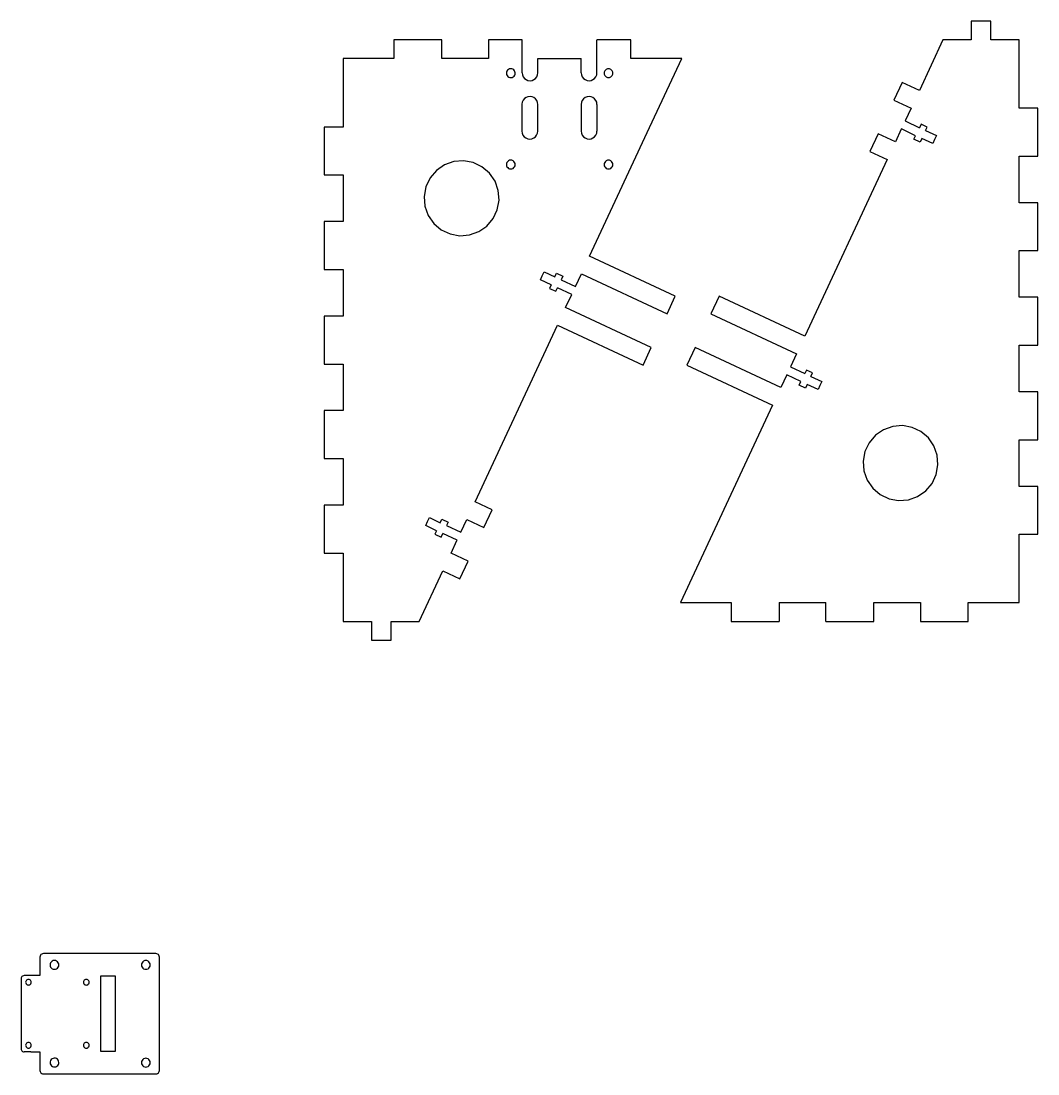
# Model space of a CAD drawing. Header units: metres. Extents: x -1012 to 1988, y -1326 to 674.
# Drawn here: x -236.8 to 85.9, y -114.7 to 219.5 of the extents above; entities that cross this region are included whole.
import ezdxf

# ---------------------------------------------------------------- set-up
doc = ezdxf.new("R2010")
doc.units = ezdxf.units.M

msp = doc.modelspace()

# ---------------------------------------------------------------- linework, layer by layer
at = {"layer": 'Group#1'}
for p, q in [((-103.33, 213.52), (-118.53, 213.52)), ((-118.53, 213.52), (-118.53, 207.52)), ((-103.33, 207.52), (-103.33, 213.52)), ((-77.83, 213.52), (-88.53, 213.52)), ((-88.53, 213.52), (-88.53, 207.52)), ((-77.83, 203.02), (-77.83, 213.52)), ((-54.1, 203.02), (-54.1, 213.52)), ((-54.1, 213.52), (-54.03, 213.52)), ((-43.33, 213.52), (-54.03, 213.52)), ((-43.33, 207.52), (-43.33, 213.52)), ((-118.53, 207.52), (-134.63, 207.52)), ((-134.63, 207.52), (-134.63, 185.82)), ((-88.53, 207.52), (-103.33, 207.52)), ((-72.83, 207.52), (-59.1, 207.52)), ((-72.83, 203.02), (-72.83, 207.52)), ((-59.1, 203.02), (-59.1, 207.52)), ((-27.2, 207.52), (-43.33, 207.52)), ((-38.12, 184.11), (-27.2, 207.52)), ((-82.47, 203.85), (-82.68, 203.55)), ((-82.19, 204.09), (-82.47, 203.85)), ((-81.87, 204.25), (-82.19, 204.09)), ((-81.51, 204.32), (-81.87, 204.25)), ((-81.14, 204.29), (-81.51, 204.32)), ((-80.8, 204.17), (-81.14, 204.29)), ((-80.5, 203.96), (-80.8, 204.17)), ((-80.26, 203.69), (-80.5, 203.96)), ((-51.42, 203.91), (-51.64, 203.62)), ((-51.13, 204.13), (-51.42, 203.91)), ((-50.79, 204.27), (-51.13, 204.13)), ((-50.43, 204.32), (-50.79, 204.27)), ((-50.07, 204.27), (-50.43, 204.32)), ((-49.73, 204.13), (-50.07, 204.27)), ((-49.44, 203.91), (-49.73, 204.13)), ((-49.22, 203.62), (-49.44, 203.91)), ((-82.8, 203.21), (-82.83, 202.85)), ((-82.83, 202.85), (-82.76, 202.49)), ((-82.68, 203.55), (-82.8, 203.21)), ((-82.76, 202.49), (-82.6, 202.16)), ((-82.6, 202.16), (-82.36, 201.88)), ((-82.36, 201.88), (-82.06, 201.67)), ((-82.06, 201.67), (-81.72, 201.55)), ((-81.72, 201.55), (-81.35, 201.53)), ((-81.35, 201.53), (-81, 201.59)), ((-81, 201.59), (-80.67, 201.75)), ((-80.67, 201.75), (-80.39, 201.99)), ((-80.39, 201.99), (-80.18, 202.29)), ((-80.1, 203.36), (-80.26, 203.69)), ((-80.18, 202.29), (-80.06, 202.63)), ((-80.03, 203), (-80.1, 203.36)), ((-80.06, 202.63), (-80.03, 203)), ((-77.83, 203.02), (-77.75, 202.37)), ((-77.75, 202.37), (-77.5, 201.77)), ((-77.5, 201.77), (-77.1, 201.25)), ((-77.1, 201.25), (-76.58, 200.86)), ((-76.58, 200.86), (-75.98, 200.61)), ((-75.98, 200.61), (-75.33, 200.52)), ((-75.33, 200.52), (-74.68, 200.61)), ((-74.68, 200.61), (-74.08, 200.86)), ((-74.08, 200.86), (-73.56, 201.25)), ((-73.56, 201.25), (-73.17, 201.77)), ((-73.17, 201.77), (-72.92, 202.37)), ((-72.92, 202.37), (-72.83, 203.02)), ((-59.1, 203.02), (-59.01, 202.37)), ((-59.01, 202.37), (-58.76, 201.77)), ((-58.76, 201.77), (-58.36, 201.25)), ((-58.36, 201.25), (-57.85, 200.86)), ((-57.85, 200.86), (-57.24, 200.61)), ((-57.24, 200.61), (-56.6, 200.52)), ((-56.6, 200.52), (-55.95, 200.61)), ((-55.95, 200.61), (-55.35, 200.86)), ((-55.35, 200.86), (-54.83, 201.25)), ((-54.83, 201.25), (-54.43, 201.77)), ((-54.43, 201.77), (-54.18, 202.37)), ((-54.18, 202.37), (-54.1, 203.02)), ((-51.78, 203.28), (-51.83, 202.92)), ((-51.83, 202.92), (-51.78, 202.56)), ((-51.64, 203.62), (-51.78, 203.28)), ((-51.78, 202.56), (-51.64, 202.22)), ((-51.64, 202.22), (-51.42, 201.93)), ((-51.42, 201.93), (-51.13, 201.71)), ((-51.13, 201.71), (-50.79, 201.57)), ((-50.79, 201.57), (-50.43, 201.52)), ((-50.43, 201.52), (-50.07, 201.57)), ((-50.07, 201.57), (-49.73, 201.71)), ((-49.73, 201.71), (-49.44, 201.93)), ((-49.44, 201.93), (-49.22, 202.22)), ((-49.08, 203.28), (-49.22, 203.62)), ((-49.22, 202.22), (-49.08, 202.56)), ((-49.03, 202.92), (-49.08, 203.28)), ((-49.08, 202.56), (-49.03, 202.92)), ((-77.53, 194.33), (-77.79, 193.73)), ((-77.12, 194.84), (-77.53, 194.33)), ((-76.59, 195.22), (-77.12, 194.84)), ((-75.98, 195.45), (-76.59, 195.22)), ((-75.33, 195.52), (-75.98, 195.45)), ((-74.69, 195.42), (-75.33, 195.52)), ((-74.09, 195.15), (-74.69, 195.42)), ((-73.58, 194.74), (-74.09, 195.15)), ((-73.2, 194.22), (-73.58, 194.74)), ((-72.96, 193.61), (-73.2, 194.22)), ((-58.76, 194.27), (-59.01, 193.67)), ((-58.36, 194.79), (-58.76, 194.27)), ((-57.85, 195.19), (-58.36, 194.79)), ((-57.24, 195.44), (-57.85, 195.19)), ((-56.6, 195.52), (-57.24, 195.44)), ((-55.95, 195.44), (-56.6, 195.52)), ((-55.35, 195.19), (-55.95, 195.44)), ((-54.83, 194.79), (-55.35, 195.19)), ((-54.43, 194.27), (-54.83, 194.79)), ((-54.18, 193.67), (-54.43, 194.27)), ((-77.89, 193.09), (-77.9, 184.51)), ((-77.79, 193.73), (-77.89, 193.09)), ((-72.9, 192.96), (-72.96, 193.61)), ((-72.9, 184.51), (-72.9, 192.96)), ((-59.01, 193.67), (-59.1, 193.02)), ((-59.1, 193.02), (-59.1, 184.51)), ((-54.1, 193.02), (-54.18, 193.67)), ((-54.1, 193.02), (-54.1, 184.51)), ((-134.63, 185.82), (-140.63, 185.82)), ((-140.63, 185.82), (-140.63, 170.62)), ((-77.9, 184.51), (-77.81, 183.87)), ((-77.81, 183.87), (-77.56, 183.26)), ((-73.23, 183.26), (-72.98, 183.87)), ((-72.98, 183.87), (-72.9, 184.51)), ((-59.1, 184.51), (-59.01, 183.87)), ((-59.01, 183.87), (-58.76, 183.26)), ((-54.43, 183.26), (-54.18, 183.87)), ((-54.18, 183.87), (-54.1, 184.51)), ((-48.26, 162.35), (-38.12, 184.11)), ((-77.56, 183.26), (-77.16, 182.75)), ((-77.16, 182.75), (-76.65, 182.35)), ((-76.65, 182.35), (-76.04, 182.1)), ((-76.04, 182.1), (-75.4, 182.01)), ((-75.4, 182.01), (-74.75, 182.1)), ((-74.75, 182.1), (-74.15, 182.35)), ((-74.15, 182.35), (-73.63, 182.75)), ((-73.63, 182.75), (-73.23, 183.26)), ((-58.76, 183.26), (-58.36, 182.75)), ((-58.36, 182.75), (-57.85, 182.35)), ((-57.85, 182.35), (-57.24, 182.1)), ((-57.24, 182.1), (-56.6, 182.01)), ((-56.6, 182.01), (-55.95, 182.1)), ((-55.95, 182.1), (-55.35, 182.35)), ((-55.35, 182.35), (-54.83, 182.75)), ((-54.83, 182.75), (-54.43, 183.26)), ((-102.46, 173.81), (-105.01, 172.05)), ((-99.53, 174.85), (-102.46, 173.81)), ((-96.43, 175.11), (-99.53, 174.85)), ((-93.38, 174.55), (-96.43, 175.11)), ((-90.57, 173.22), (-93.38, 174.55)), ((-82.78, 174.28), (-82.83, 173.92)), ((-82.83, 173.92), (-82.78, 173.56)), ((-82.64, 174.62), (-82.78, 174.28)), ((-82.42, 174.91), (-82.64, 174.62)), ((-82.13, 175.13), (-82.42, 174.91)), ((-81.79, 175.27), (-82.13, 175.13)), ((-81.43, 175.32), (-81.79, 175.27)), ((-81.07, 175.27), (-81.43, 175.32)), ((-80.73, 175.13), (-81.07, 175.27)), ((-80.44, 174.91), (-80.73, 175.13)), ((-80.22, 174.62), (-80.44, 174.91)), ((-80.08, 174.28), (-80.22, 174.62)), ((-80.03, 173.92), (-80.08, 174.28)), ((-80.08, 173.56), (-80.03, 173.92)), ((-51.78, 174.28), (-51.83, 173.92)), ((-51.83, 173.92), (-51.78, 173.56)), ((-51.64, 174.62), (-51.78, 174.28)), ((-51.42, 174.91), (-51.64, 174.62)), ((-51.13, 175.13), (-51.42, 174.91)), ((-50.79, 175.27), (-51.13, 175.13)), ((-50.43, 175.32), (-50.79, 175.27)), ((-50.07, 175.27), (-50.43, 175.32)), ((-49.73, 175.13), (-50.07, 175.27)), ((-49.44, 174.91), (-49.73, 175.13)), ((-49.22, 174.62), (-49.44, 174.91)), ((-49.08, 174.28), (-49.22, 174.62)), ((-49.03, 173.92), (-49.08, 174.28)), ((-49.08, 173.56), (-49.03, 173.92)), ((-140.63, 170.62), (-134.63, 170.62)), ((-134.63, 170.62), (-134.63, 155.82)), ((-105.01, 172.05), (-107.02, 169.68)), ((-88.21, 171.2), (-90.57, 173.22)), ((-86.44, 168.65), (-88.21, 171.2)), ((-82.78, 173.56), (-82.64, 173.22)), ((-82.64, 173.22), (-82.42, 172.93)), ((-82.42, 172.93), (-82.13, 172.71)), ((-82.13, 172.71), (-81.79, 172.57)), ((-81.79, 172.57), (-81.43, 172.52)), ((-81.43, 172.52), (-81.07, 172.57)), ((-81.07, 172.57), (-80.73, 172.71)), ((-80.73, 172.71), (-80.44, 172.93)), ((-80.44, 172.93), (-80.22, 173.22)), ((-80.22, 173.22), (-80.08, 173.56)), ((-51.78, 173.56), (-51.64, 173.22)), ((-51.64, 173.22), (-51.42, 172.93)), ((-51.42, 172.93), (-51.13, 172.71)), ((-51.13, 172.71), (-50.79, 172.57)), ((-50.79, 172.57), (-50.43, 172.52)), ((-50.43, 172.52), (-50.07, 172.57)), ((-50.07, 172.57), (-49.73, 172.71)), ((-49.73, 172.71), (-49.44, 172.93)), ((-49.44, 172.93), (-49.22, 173.22)), ((-49.22, 173.22), (-49.08, 173.56)), ((-107.02, 169.68), (-108.36, 166.87)), ((-85.4, 165.72), (-86.44, 168.65)), ((-108.36, 166.87), (-108.91, 163.82)), ((-108.91, 163.82), (-108.66, 160.72)), ((-85.15, 162.63), (-85.4, 165.72)), ((-108.66, 160.72), (-107.62, 157.8)), ((-85.71, 159.57), (-85.15, 162.63)), ((-56.42, 144.86), (-48.26, 162.35)), ((-107.62, 157.8), (-105.85, 155.24)), ((-87.04, 156.76), (-85.71, 159.57)), ((-134.63, 155.82), (-140.63, 155.82)), ((-140.63, 155.82), (-140.63, 140.62)), ((-105.85, 155.24), (-103.49, 153.23)), ((-91.6, 152.63), (-89.05, 154.4)), ((-89.05, 154.4), (-87.04, 156.76)), ((-103.49, 153.23), (-100.68, 151.9)), ((-100.68, 151.9), (-97.63, 151.34)), ((-97.63, 151.34), (-94.53, 151.59)), ((-94.53, 151.59), (-91.6, 152.63)), ((-29.23, 132.18), (-56.42, 144.86)), ((-140.63, 140.62), (-134.63, 140.62)), ((-134.63, 140.62), (-134.63, 125.82)), ((-72.05, 137.37), (-71.46, 138.63)), ((-68.61, 135.76), (-72.05, 137.37)), ((-71.46, 138.63), (-70.87, 139.9)), ((-70.87, 139.9), (-67.43, 138.3)), ((-67.43, 138.3), (-66.9, 139.43)), ((-66.9, 139.43), (-64.9, 138.5)), ((-64.9, 138.5), (-65.43, 137.37)), ((-65.43, 137.37), (-60.9, 135.25)), ((-60.9, 135.25), (-59.04, 139.24)), ((-59.04, 139.24), (-31.85, 126.56)), ((-68.61, 135.76), (-69.14, 134.63)), ((-69.14, 134.63), (-67.14, 133.7)), ((-67.14, 133.7), (-66.62, 134.83)), ((-62.08, 132.72), (-66.62, 134.83)), ((-64.03, 128.55), (-62.08, 132.72)), ((-31.85, 126.56), (-29.23, 132.18)), ((-36.84, 115.87), (-64.03, 128.55)), ((-134.63, 125.82), (-140.63, 125.82)), ((-140.63, 125.82), (-140.63, 110.62)), ((-92.77, 66.92), (-66.65, 122.93)), ((-66.65, 122.93), (-39.46, 110.25)), ((-39.46, 110.25), (-36.84, 115.87)), ((-140.63, 110.62), (-134.63, 110.62)), ((-134.63, 110.62), (-134.63, 95.82)), ((-134.63, 95.82), (-140.63, 95.82)), ((-140.63, 95.82), (-140.63, 80.62)), ((-140.63, 80.62), (-134.63, 80.62)), ((-134.63, 80.62), (-134.63, 65.82)), ((-87.33, 64.38), (-92.77, 66.92)), ((-134.63, 65.82), (-140.63, 65.82)), ((-140.63, 65.82), (-140.63, 50.62)), ((-89.95, 58.76), (-87.33, 64.38)), ((-108.44, 59.33), (-107.85, 60.6)), ((-107.85, 60.6), (-107.26, 61.87)), ((-107.26, 61.87), (-103.82, 60.26)), ((-103.82, 60.26), (-103.29, 61.39)), ((-103.29, 61.39), (-101.29, 60.46)), ((-101.29, 60.46), (-101.82, 59.33)), ((-97.25, 57.31), (-95.39, 61.3)), ((-95.39, 61.3), (-89.95, 58.76)), ((-105, 57.72), (-108.44, 59.33)), ((-105, 57.72), (-105.53, 56.59)), ((-101.82, 59.33), (-97.29, 57.22)), ((-97.25, 57.31), (-97.29, 57.22)), ((-105.53, 56.59), (-103.53, 55.66)), ((-103.53, 55.66), (-103.01, 56.79)), ((-98.47, 54.68), (-103.01, 56.79)), ((-100.38, 50.6), (-98.52, 54.59)), ((-98.47, 54.68), (-98.52, 54.59)), ((-140.63, 50.62), (-134.63, 50.62)), ((-134.63, 50.62), (-134.63, 28.96)), ((-94.94, 48.07), (-100.38, 50.6)), ((-97.56, 42.45), (-94.94, 48.07)), ((-110.47, 28.96), (-103, 44.98)), ((-103, 44.98), (-97.56, 42.45)), ((-134.63, 28.96), (-125.63, 28.96)), ((-125.63, 28.96), (-125.63, 22.96)), ((-119.43, 22.96), (-119.43, 28.96)), ((-119.43, 28.96), (-110.47, 28.96)), ((-125.63, 22.96), (-119.43, 22.96))]:
    msp.add_line(p, q, dxfattribs=at)
at = {"layer": 'Group#2'}
for p, q in [((64.65, 219.45), (64.65, 213.45)), ((70.85, 219.45), (64.65, 219.45)), ((70.85, 213.45), (70.85, 219.45)), ((55.69, 213.45), (48.22, 197.43)), ((64.65, 213.45), (55.69, 213.45)), ((79.85, 213.45), (70.85, 213.45)), ((79.85, 191.79), (79.85, 213.45)), ((42.78, 199.97), (40.16, 194.35)), ((48.22, 197.43), (42.78, 199.97)), ((40.16, 194.35), (45.6, 191.81)), ((45.6, 191.81), (43.74, 187.83)), ((85.85, 191.79), (79.85, 191.79)), ((85.85, 176.59), (85.85, 191.79)), ((43.69, 187.74), (43.74, 187.83)), ((43.69, 187.74), (48.23, 185.62)), ((42.47, 185.11), (40.61, 181.12)), ((42.47, 185.11), (42.51, 185.2)), ((47.04, 183.08), (42.51, 185.2)), ((48.75, 186.75), (48.23, 185.62)), ((50.75, 185.83), (48.75, 186.75)), ((50.22, 184.69), (50.75, 185.83)), ((50.22, 184.69), (53.66, 183.09)), ((35.17, 183.65), (32.55, 178.04)), ((40.61, 181.12), (35.17, 183.65)), ((46.51, 181.95), (47.04, 183.08)), ((48.51, 181.02), (46.51, 181.95)), ((49.04, 182.15), (48.51, 181.02)), ((52.48, 180.55), (49.04, 182.15)), ((53.07, 181.82), (52.48, 180.55)), ((53.66, 183.09), (53.07, 181.82)), ((32.55, 178.04), (37.99, 175.5)), ((37.99, 175.5), (11.87, 119.49)), ((79.85, 176.59), (85.85, 176.59)), ((79.85, 161.79), (79.85, 176.59)), ((85.85, 161.79), (79.85, 161.79)), ((85.85, 146.59), (85.85, 161.79)), ((79.85, 146.59), (85.85, 146.59)), ((79.85, 131.79), (79.85, 146.59)), ((-15.32, 132.17), (-17.94, 126.55)), ((11.87, 119.49), (-15.32, 132.17)), ((85.85, 131.79), (79.85, 131.79)), ((85.85, 116.59), (85.85, 131.79)), ((-17.94, 126.55), (9.25, 113.87)), ((-22.93, 115.85), (-25.55, 110.23)), ((4.26, 103.17), (-22.93, 115.85)), ((9.25, 113.87), (7.3, 109.7)), ((79.85, 116.59), (85.85, 116.59)), ((79.85, 101.79), (79.85, 116.59)), ((-25.55, 110.23), (1.64, 97.55)), ((6.12, 107.16), (4.26, 103.17)), ((10.65, 105.05), (6.12, 107.16)), ((7.3, 109.7), (11.84, 107.59)), ((12.36, 108.72), (11.84, 107.59)), ((14.36, 107.79), (12.36, 108.72)), ((13.83, 106.66), (14.36, 107.79)), ((10.12, 103.91), (10.65, 105.05)), ((12.12, 102.99), (10.12, 103.91)), ((12.65, 104.12), (12.12, 102.99)), ((16.09, 102.51), (12.65, 104.12)), ((13.83, 106.66), (17.27, 105.05)), ((16.68, 103.78), (16.09, 102.51)), ((17.27, 105.05), (16.68, 103.78)), ((85.85, 101.79), (79.85, 101.79)), ((85.85, 86.59), (85.85, 101.79)), ((1.64, 97.55), (-6.52, 80.06)), ((39.75, 90.83), (36.82, 89.78)), ((42.85, 91.08), (39.75, 90.83)), ((45.9, 90.52), (42.85, 91.08)), ((48.71, 89.19), (45.9, 90.52)), ((34.27, 88.02), (32.26, 85.65)), ((36.82, 89.78), (34.27, 88.02)), ((51.07, 87.18), (48.71, 89.19)), ((52.84, 84.62), (51.07, 87.18)), ((32.26, 85.65), (30.92, 82.84)), ((53.88, 81.69), (52.84, 84.62)), ((79.85, 86.59), (85.85, 86.59)), ((79.85, 71.79), (79.85, 86.59)), ((30.92, 82.84), (30.37, 79.79)), ((54.13, 78.6), (53.88, 81.69)), ((-6.52, 80.06), (-16.66, 58.31)), ((30.37, 79.79), (30.62, 76.69)), ((53.58, 75.54), (54.13, 78.6)), ((30.62, 76.69), (31.66, 73.77)), ((31.66, 73.77), (33.43, 71.21)), ((52.24, 72.74), (53.58, 75.54)), ((33.43, 71.21), (35.79, 69.2)), ((47.68, 68.6), (50.23, 70.37)), ((50.23, 70.37), (52.24, 72.74)), ((85.85, 71.79), (79.85, 71.79)), ((85.85, 56.59), (85.85, 71.79)), ((35.79, 69.2), (38.6, 67.87)), ((38.6, 67.87), (41.65, 67.31)), ((41.65, 67.31), (44.75, 67.56)), ((44.75, 67.56), (47.68, 68.6)), ((-16.66, 58.31), (-27.58, 34.89)), ((79.85, 56.59), (85.85, 56.59)), ((79.85, 34.89), (79.85, 56.59)), ((-27.58, 34.89), (-11.45, 34.89)), ((-11.45, 34.89), (-11.45, 28.89)), ((3.75, 34.89), (18.55, 34.89)), ((3.75, 34.89), (3.75, 28.89)), ((18.55, 28.89), (18.55, 34.89)), ((33.75, 34.89), (48.55, 34.89)), ((33.75, 28.89), (33.75, 34.89)), ((48.55, 34.89), (48.55, 28.89)), ((63.75, 34.89), (79.85, 34.89)), ((63.75, 28.89), (63.75, 34.89)), ((-11.45, 28.89), (3.75, 28.89)), ((18.55, 28.89), (33.75, 28.89)), ((48.55, 28.89), (63.75, 28.89))]:
    msp.add_line(p, q, dxfattribs=at)
at = {"layer": 'Group#3'}
for p, q in [((-230.52, -76.79, 0.2), (-230.69, -77.02, 0.2)), ((-230.29, -76.61, 0.2), (-230.52, -76.79, 0.2)), ((-230.02, -76.5, 0.2), (-230.29, -76.61, 0.2)), ((-229.75, -76.47, 0.2), (-230.02, -76.5, 0.2)), ((-194.03, -76.47, 0.2), (-229.75, -76.47, 0.2)), ((-193.75, -76.5, 0.2), (-194.03, -76.47, 0.2)), ((-193.49, -76.61, 0.2), (-193.75, -76.5, 0.2)), ((-193.26, -76.79, 0.2), (-193.49, -76.61, 0.2)), ((-193.09, -77.02, 0.2), (-193.26, -76.79, 0.2)), ((-230.8, -77.28, 0.2), (-230.84, -77.56, 0.2)), ((-230.84, -77.56, 0.2), (-230.84, -83.47, 0.2)), ((-230.69, -77.02, 0.2), (-230.8, -77.28, 0.2)), ((-227.59, -79.71, 0.2), (-227.64, -80.07, 0.2)), ((-227.64, -80.07, 0.2), (-227.59, -80.43, 0.2)), ((-227.45, -79.37, 0.2), (-227.59, -79.71, 0.2)), ((-227.23, -79.08, 0.2), (-227.45, -79.37, 0.2)), ((-226.94, -78.86, 0.2), (-227.23, -79.08, 0.2)), ((-226.6, -78.72, 0.2), (-226.94, -78.86, 0.2)), ((-226.24, -78.67, 0.2), (-226.6, -78.72, 0.2)), ((-225.88, -78.72, 0.2), (-226.24, -78.67, 0.2)), ((-225.54, -78.86, 0.2), (-225.88, -78.72, 0.2)), ((-225.25, -79.08, 0.2), (-225.54, -78.86, 0.2)), ((-225.03, -79.37, 0.2), (-225.25, -79.08, 0.2)), ((-224.89, -79.71, 0.2), (-225.03, -79.37, 0.2)), ((-224.84, -80.07, 0.2), (-224.89, -79.71, 0.2)), ((-224.89, -80.43, 0.2), (-224.84, -80.07, 0.2)), ((-198.59, -79.71, 0.2), (-198.64, -80.07, 0.2)), ((-198.64, -80.07, 0.2), (-198.59, -80.43, 0.2)), ((-198.45, -79.37, 0.2), (-198.59, -79.71, 0.2)), ((-198.23, -79.08, 0.2), (-198.45, -79.37, 0.2)), ((-197.94, -78.86, 0.2), (-198.23, -79.08, 0.2)), ((-197.6, -78.72, 0.2), (-197.94, -78.86, 0.2)), ((-197.24, -78.67, 0.2), (-197.6, -78.72, 0.2)), ((-196.88, -78.72, 0.2), (-197.24, -78.67, 0.2)), ((-196.54, -78.86, 0.2), (-196.88, -78.72, 0.2)), ((-196.25, -79.08, 0.2), (-196.54, -78.86, 0.2)), ((-196.03, -79.37, 0.2), (-196.25, -79.08, 0.2)), ((-195.89, -79.71, 0.2), (-196.03, -79.37, 0.2)), ((-195.84, -80.07, 0.2), (-195.89, -79.71, 0.2)), ((-195.89, -80.43, 0.2), (-195.84, -80.07, 0.2)), ((-192.98, -77.28, 0.2), (-193.09, -77.02, 0.2)), ((-192.94, -77.56, 0.2), (-192.98, -77.28, 0.2)), ((-192.94, -113.57, 0.2), (-192.94, -77.56, 0.2)), ((-236.1, -83.5, 0.2), (-236.34, -83.6, 0.2)), ((-235.84, -83.47, 0.2), (-236.1, -83.5, 0.2)), ((-233.75, -83.47, 0.2), (-235.84, -83.47, 0.2)), ((-230.84, -83.47, 0.2), (-233.75, -83.47, 0.2)), ((-227.59, -80.43, 0.2), (-227.45, -80.77, 0.2)), ((-227.45, -80.77, 0.2), (-227.23, -81.06, 0.2)), ((-227.23, -81.06, 0.2), (-226.94, -81.28, 0.2)), ((-226.94, -81.28, 0.2), (-226.6, -81.42, 0.2)), ((-226.6, -81.42, 0.2), (-226.24, -81.47, 0.2)), ((-226.24, -81.47, 0.2), (-225.88, -81.42, 0.2)), ((-225.88, -81.42, 0.2), (-225.54, -81.28, 0.2)), ((-225.54, -81.28, 0.2), (-225.25, -81.06, 0.2)), ((-225.25, -81.06, 0.2), (-225.03, -80.77, 0.2)), ((-225.03, -80.77, 0.2), (-224.89, -80.43, 0.2)), ((-198.59, -80.43, 0.2), (-198.45, -80.77, 0.2)), ((-198.45, -80.77, 0.2), (-198.23, -81.06, 0.2)), ((-198.23, -81.06, 0.2), (-197.94, -81.28, 0.2)), ((-197.94, -81.28, 0.2), (-197.6, -81.42, 0.2)), ((-197.6, -81.42, 0.2), (-197.24, -81.47, 0.2)), ((-197.24, -81.47, 0.2), (-196.88, -81.42, 0.2)), ((-196.88, -81.42, 0.2), (-196.54, -81.28, 0.2)), ((-196.54, -81.28, 0.2), (-196.25, -81.06, 0.2)), ((-196.25, -81.06, 0.2), (-196.03, -80.77, 0.2)), ((-196.03, -80.77, 0.2), (-195.89, -80.43, 0.2)), ((-236.81, -84.21, 0.2), (-236.84, -84.47, 0.2)), ((-236.84, -84.47, 0.2), (-236.84, -84.56, 0.2)), ((-236.84, -84.56, 0.2), (-236.84, -106.57, 0.2)), ((-236.71, -83.97, 0.2), (-236.81, -84.21, 0.2)), ((-236.55, -83.76, 0.2), (-236.71, -83.97, 0.2)), ((-236.34, -83.6, 0.2), (-236.55, -83.76, 0.2)), ((-235.36, -85.34, 0.2), (-235.39, -85.57, 0.2)), ((-235.39, -85.57, 0.2), (-235.36, -85.8, 0.2)), ((-235.27, -85.12, 0.2), (-235.36, -85.34, 0.2)), ((-235.36, -85.8, 0.2), (-235.27, -86.02, 0.2)), ((-235.12, -84.93, 0.2), (-235.27, -85.12, 0.2)), ((-235.27, -86.02, 0.2), (-235.12, -86.2, 0.2)), ((-234.94, -84.79, 0.2), (-235.12, -84.93, 0.2)), ((-235.12, -86.2, 0.2), (-234.94, -86.35, 0.2)), ((-234.72, -84.7, 0.2), (-234.94, -84.79, 0.2)), ((-234.94, -86.35, 0.2), (-234.72, -86.44, 0.2)), ((-234.49, -84.67, 0.2), (-234.72, -84.7, 0.2)), ((-234.72, -86.44, 0.2), (-234.49, -86.47, 0.2)), ((-234.26, -84.7, 0.2), (-234.49, -84.67, 0.2)), ((-234.49, -86.47, 0.2), (-234.26, -86.44, 0.2)), ((-234.04, -84.79, 0.2), (-234.26, -84.7, 0.2)), ((-234.26, -86.44, 0.2), (-234.04, -86.35, 0.2)), ((-233.85, -84.93, 0.2), (-234.04, -84.79, 0.2)), ((-234.04, -86.35, 0.2), (-233.85, -86.2, 0.2)), ((-233.71, -85.12, 0.2), (-233.85, -84.93, 0.2)), ((-233.85, -86.2, 0.2), (-233.71, -86.02, 0.2)), ((-233.62, -85.34, 0.2), (-233.71, -85.12, 0.2)), ((-233.71, -86.02, 0.2), (-233.62, -85.8, 0.2)), ((-233.59, -85.57, 0.2), (-233.62, -85.34, 0.2)), ((-233.62, -85.8, 0.2), (-233.59, -85.57, 0.2)), ((-217.01, -85.34, 0.2), (-217.04, -85.57, 0.2)), ((-217.04, -85.57, 0.2), (-217.01, -85.8, 0.2)), ((-216.92, -85.12, 0.2), (-217.01, -85.34, 0.2)), ((-217.01, -85.8, 0.2), (-216.92, -86.02, 0.2)), ((-216.77, -84.93, 0.2), (-216.92, -85.12, 0.2)), ((-216.92, -86.02, 0.2), (-216.77, -86.2, 0.2)), ((-216.59, -84.79, 0.2), (-216.77, -84.93, 0.2)), ((-216.77, -86.2, 0.2), (-216.59, -86.35, 0.2)), ((-216.37, -84.7, 0.2), (-216.59, -84.79, 0.2)), ((-216.59, -86.35, 0.2), (-216.37, -86.44, 0.2)), ((-216.14, -84.67, 0.2), (-216.37, -84.7, 0.2)), ((-216.37, -86.44, 0.2), (-216.14, -86.47, 0.2)), ((-215.91, -84.7, 0.2), (-216.14, -84.67, 0.2)), ((-216.14, -86.47, 0.2), (-215.91, -86.44, 0.2)), ((-215.69, -84.79, 0.2), (-215.91, -84.7, 0.2)), ((-215.91, -86.44, 0.2), (-215.69, -86.35, 0.2)), ((-215.5, -84.93, 0.2), (-215.69, -84.79, 0.2)), ((-215.69, -86.35, 0.2), (-215.5, -86.2, 0.2)), ((-215.36, -85.12, 0.2), (-215.5, -84.93, 0.2)), ((-215.5, -86.2, 0.2), (-215.36, -86.02, 0.2)), ((-215.27, -85.34, 0.2), (-215.36, -85.12, 0.2)), ((-215.36, -86.02, 0.2), (-215.27, -85.8, 0.2)), ((-215.24, -85.57, 0.2), (-215.27, -85.34, 0.2)), ((-215.27, -85.8, 0.2), (-215.24, -85.57, 0.2)), ((-206.84, -83.67, 0.2), (-211.64, -83.67, 0.2)), ((-211.64, -83.67, 0.2), (-211.64, -107.47, 0.2)), ((-206.84, -107.47, 0.2), (-206.84, -83.67, 0.2)), ((-236.84, -106.57, 0.2), (-236.84, -106.67, 0.2)), ((-236.84, -106.67, 0.2), (-236.81, -106.93, 0.2)), ((-235.36, -105.34, 0.2), (-235.39, -105.57, 0.2)), ((-235.39, -105.57, 0.2), (-235.36, -105.8, 0.2)), ((-235.27, -105.12, 0.2), (-235.36, -105.34, 0.2)), ((-235.36, -105.8, 0.2), (-235.27, -106.02, 0.2)), ((-235.12, -104.93, 0.2), (-235.27, -105.12, 0.2)), ((-235.27, -106.02, 0.2), (-235.12, -106.2, 0.2)), ((-234.94, -104.79, 0.2), (-235.12, -104.93, 0.2)), ((-235.12, -106.2, 0.2), (-234.94, -106.35, 0.2)), ((-234.72, -104.7, 0.2), (-234.94, -104.79, 0.2)), ((-234.94, -106.35, 0.2), (-234.72, -106.44, 0.2)), ((-234.49, -104.67, 0.2), (-234.72, -104.7, 0.2)), ((-234.72, -106.44, 0.2), (-234.49, -106.47, 0.2)), ((-234.26, -104.7, 0.2), (-234.49, -104.67, 0.2)), ((-234.49, -106.47, 0.2), (-234.26, -106.44, 0.2)), ((-234.04, -104.79, 0.2), (-234.26, -104.7, 0.2)), ((-234.26, -106.44, 0.2), (-234.04, -106.35, 0.2)), ((-233.85, -104.93, 0.2), (-234.04, -104.79, 0.2)), ((-234.04, -106.35, 0.2), (-233.85, -106.2, 0.2)), ((-233.71, -105.12, 0.2), (-233.85, -104.93, 0.2)), ((-233.85, -106.2, 0.2), (-233.71, -106.02, 0.2)), ((-233.62, -105.34, 0.2), (-233.71, -105.12, 0.2)), ((-233.71, -106.02, 0.2), (-233.62, -105.8, 0.2)), ((-233.59, -105.57, 0.2), (-233.62, -105.34, 0.2)), ((-233.62, -105.8, 0.2), (-233.59, -105.57, 0.2)), ((-217.01, -105.34, 0.2), (-217.04, -105.57, 0.2)), ((-217.04, -105.57, 0.2), (-217.01, -105.8, 0.2)), ((-216.92, -105.12, 0.2), (-217.01, -105.34, 0.2)), ((-217.01, -105.8, 0.2), (-216.92, -106.02, 0.2)), ((-216.77, -104.93, 0.2), (-216.92, -105.12, 0.2)), ((-216.92, -106.02, 0.2), (-216.77, -106.2, 0.2)), ((-216.59, -104.79, 0.2), (-216.77, -104.93, 0.2)), ((-216.77, -106.2, 0.2), (-216.59, -106.35, 0.2)), ((-216.37, -104.7, 0.2), (-216.59, -104.79, 0.2)), ((-216.59, -106.35, 0.2), (-216.37, -106.44, 0.2)), ((-216.14, -104.67, 0.2), (-216.37, -104.7, 0.2)), ((-216.37, -106.44, 0.2), (-216.14, -106.47, 0.2)), ((-215.91, -104.7, 0.2), (-216.14, -104.67, 0.2)), ((-216.14, -106.47, 0.2), (-215.91, -106.44, 0.2)), ((-215.69, -104.79, 0.2), (-215.91, -104.7, 0.2)), ((-215.91, -106.44, 0.2), (-215.69, -106.35, 0.2)), ((-215.5, -104.93, 0.2), (-215.69, -104.79, 0.2)), ((-215.69, -106.35, 0.2), (-215.5, -106.2, 0.2)), ((-215.36, -105.12, 0.2), (-215.5, -104.93, 0.2)), ((-215.5, -106.2, 0.2), (-215.36, -106.02, 0.2)), ((-215.27, -105.34, 0.2), (-215.36, -105.12, 0.2)), ((-215.36, -106.02, 0.2), (-215.27, -105.8, 0.2)), ((-215.24, -105.57, 0.2), (-215.27, -105.34, 0.2)), ((-215.27, -105.8, 0.2), (-215.24, -105.57, 0.2)), ((-236.81, -106.93, 0.2), (-236.71, -107.17, 0.2)), ((-236.71, -107.17, 0.2), (-236.55, -107.37, 0.2)), ((-236.55, -107.37, 0.2), (-236.34, -107.53, 0.2)), ((-236.34, -107.53, 0.2), (-236.1, -107.63, 0.2)), ((-236.1, -107.63, 0.2), (-235.84, -107.67, 0.2)), ((-233.75, -107.67, 0.2), (-235.84, -107.67, 0.2)), ((-233.75, -107.67, 0.2), (-230.84, -107.67, 0.2)), ((-230.84, -107.67, 0.2), (-230.84, -113.57, 0.2)), ((-227.28, -110.13, 0.2), (-227.49, -110.44, 0.2)), ((-227, -109.9, 0.2), (-227.28, -110.13, 0.2)), ((-226.67, -109.74, 0.2), (-227, -109.9, 0.2)), ((-226.32, -109.67, 0.2), (-226.67, -109.74, 0.2)), ((-225.95, -109.7, 0.2), (-226.32, -109.67, 0.2)), ((-225.61, -109.82, 0.2), (-225.95, -109.7, 0.2)), ((-225.31, -110.03, 0.2), (-225.61, -109.82, 0.2)), ((-225.07, -110.3, 0.2), (-225.31, -110.03, 0.2)), ((-211.64, -107.47, 0.2), (-206.84, -107.47, 0.2)), ((-198.23, -110.08, 0.2), (-198.45, -110.37, 0.2)), ((-197.94, -109.86, 0.2), (-198.23, -110.08, 0.2)), ((-197.6, -109.72, 0.2), (-197.94, -109.86, 0.2)), ((-197.24, -109.67, 0.2), (-197.6, -109.72, 0.2)), ((-196.88, -109.72, 0.2), (-197.24, -109.67, 0.2)), ((-196.54, -109.86, 0.2), (-196.88, -109.72, 0.2)), ((-196.25, -110.08, 0.2), (-196.54, -109.86, 0.2)), ((-196.03, -110.37, 0.2), (-196.25, -110.08, 0.2)), ((-230.84, -113.57, 0.2), (-230.8, -113.85, 0.2)), ((-227.61, -110.78, 0.2), (-227.64, -111.14, 0.2)), ((-227.64, -111.14, 0.2), (-227.57, -111.5, 0.2)), ((-227.49, -110.44, 0.2), (-227.61, -110.78, 0.2)), ((-227.57, -111.5, 0.2), (-227.41, -111.83, 0.2)), ((-227.41, -111.83, 0.2), (-227.17, -112.11, 0.2)), ((-227.17, -112.11, 0.2), (-226.87, -112.31, 0.2)), ((-226.87, -112.31, 0.2), (-226.53, -112.44, 0.2)), ((-226.53, -112.44, 0.2), (-226.16, -112.46, 0.2)), ((-226.16, -112.46, 0.2), (-225.8, -112.4, 0.2)), ((-225.8, -112.4, 0.2), (-225.48, -112.24, 0.2)), ((-225.48, -112.24, 0.2), (-225.2, -112, 0.2)), ((-225.2, -112, 0.2), (-224.99, -111.7, 0.2)), ((-224.91, -110.63, 0.2), (-225.07, -110.3, 0.2)), ((-224.99, -111.7, 0.2), (-224.87, -111.36, 0.2)), ((-224.84, -110.99, 0.2), (-224.91, -110.63, 0.2)), ((-224.87, -111.36, 0.2), (-224.84, -110.99, 0.2)), ((-198.59, -110.71, 0.2), (-198.64, -111.07, 0.2)), ((-198.64, -111.07, 0.2), (-198.59, -111.43, 0.2)), ((-198.45, -110.37, 0.2), (-198.59, -110.71, 0.2)), ((-198.59, -111.43, 0.2), (-198.45, -111.77, 0.2)), ((-198.45, -111.77, 0.2), (-198.23, -112.06, 0.2)), ((-198.23, -112.06, 0.2), (-197.94, -112.28, 0.2)), ((-197.94, -112.28, 0.2), (-197.6, -112.42, 0.2)), ((-197.6, -112.42, 0.2), (-197.24, -112.47, 0.2)), ((-197.24, -112.47, 0.2), (-196.88, -112.42, 0.2)), ((-196.88, -112.42, 0.2), (-196.54, -112.28, 0.2)), ((-196.54, -112.28, 0.2), (-196.25, -112.06, 0.2)), ((-196.25, -112.06, 0.2), (-196.03, -111.77, 0.2)), ((-195.89, -110.71, 0.2), (-196.03, -110.37, 0.2)), ((-196.03, -111.77, 0.2), (-195.89, -111.43, 0.2)), ((-195.84, -111.07, 0.2), (-195.89, -110.71, 0.2)), ((-195.89, -111.43, 0.2), (-195.84, -111.07, 0.2)), ((-192.98, -113.85, 0.2), (-192.94, -113.57, 0.2)), ((-230.8, -113.85, 0.2), (-230.69, -114.12, 0.2)), ((-230.69, -114.12, 0.2), (-230.52, -114.35, 0.2)), ((-230.52, -114.35, 0.2), (-230.29, -114.52, 0.2)), ((-230.29, -114.52, 0.2), (-230.02, -114.63, 0.2)), ((-230.02, -114.63, 0.2), (-229.75, -114.67, 0.2)), ((-229.75, -114.67, 0.2), (-194.03, -114.67, 0.2)), ((-194.03, -114.67, 0.2), (-193.75, -114.63, 0.2)), ((-193.75, -114.63, 0.2), (-193.49, -114.52, 0.2)), ((-193.49, -114.52, 0.2), (-193.26, -114.35, 0.2)), ((-193.26, -114.35, 0.2), (-193.09, -114.12, 0.2)), ((-193.09, -114.12, 0.2), (-192.98, -113.85, 0.2))]:
    msp.add_line(p, q, dxfattribs=at)

doc.saveas('drawing.dxf')
